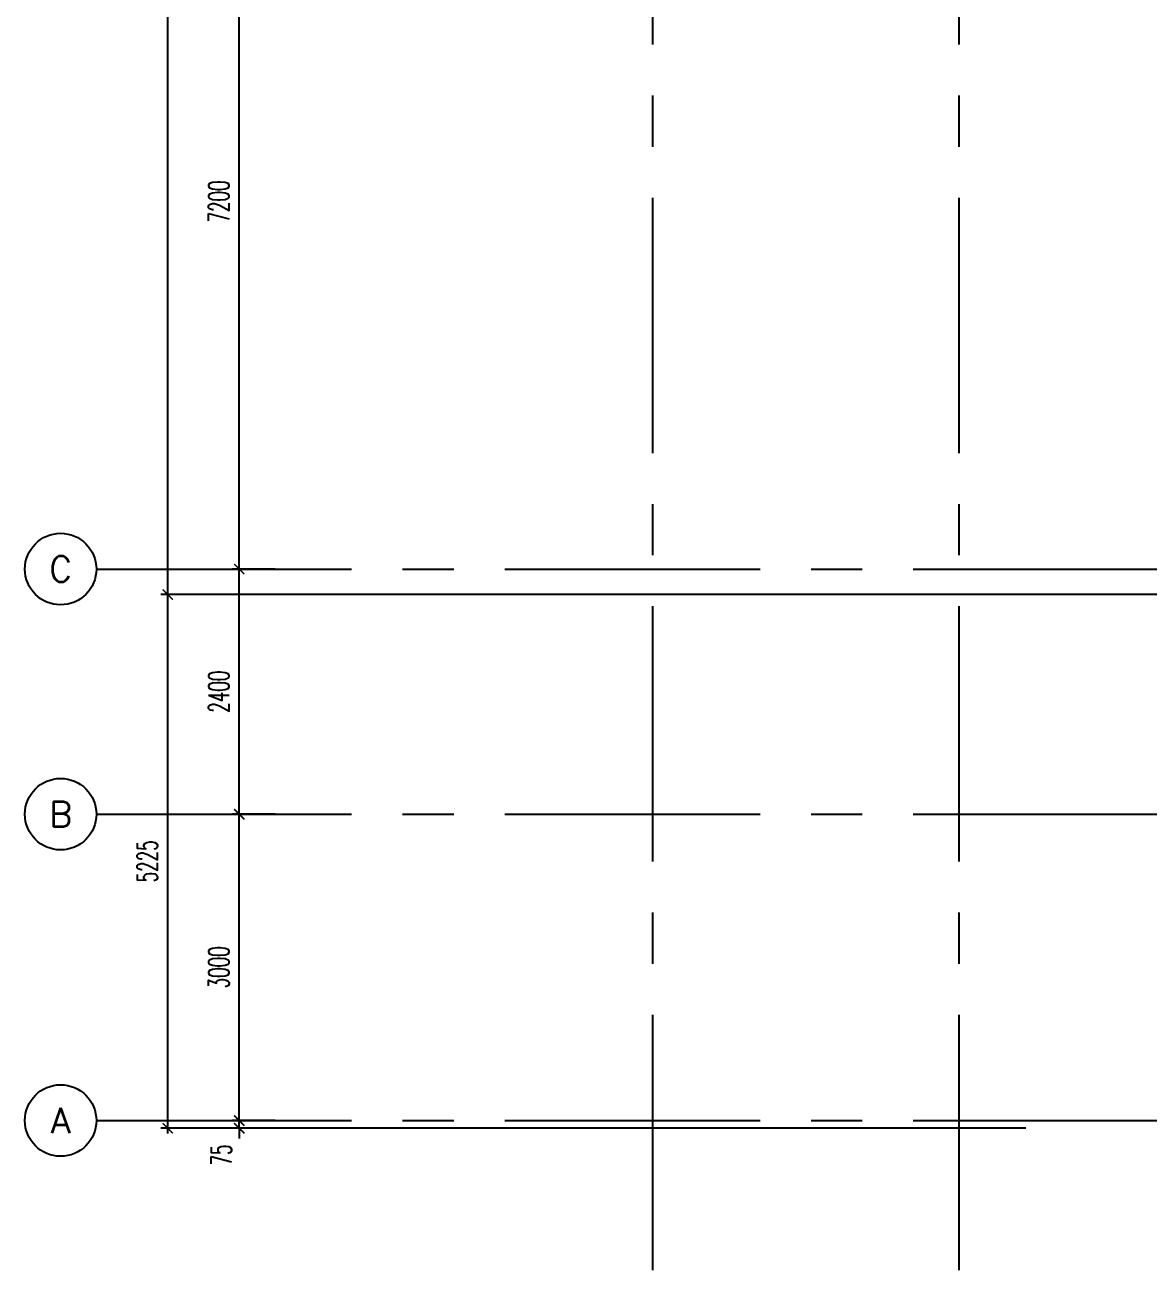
# Model space of a CAD drawing. Extents: x 417819.9 to 417911.9, y 43448 to 43539.2.
# Drawn here: x 417819.91 to 417830.92, y 43460.01 to 43472.2 of the extents above; entities that cross this region are included whole.
import ezdxf
from ezdxf.enums import TextEntityAlignment as Align

# ---------------------------------------------------------------- set-up
doc = ezdxf.new("R2010")
doc.units = 0
doc.header["$MEASUREMENT"] = 0
doc.header["$PDMODE"] = 3
doc.header["$PDSIZE"] = 0.1
doc.linetypes.add('CENTERX2', pattern=[4, 2.5, -0.5, 0.5, -0.5])
doc.layers.get('0').update_dxf_attribs({"linetype": 'CONTINUOUS'})
doc.layers.get('DEFPOINTS').update_dxf_attribs({"linetype": 'CONTINUOUS'})
for name, color, linetype in [('AX', 6, 'CONTINUOUS'), ('AX-CR', 2, 'CONTINUOUS'), ('AX-DIM', 4, 'CONTINUOUS'), ('AX-TXT', 4, 'CONTINUOUS'), ('AXES', 11, 'CENTERX2')]:
    doc.layers.add(name, color=color, linetype=linetype)
doc.styles.add('ROMANS', font='ROMANS.shx', dxfattribs={"width": 0.6})
doc.dimstyles.new('STANDARD in', dxfattribs={"dimtxt": 0.2, "dimasz": 0.1, "dimexe": 0.07, "dimexo": 0.05, "dimgap": 0.1, "dimtad": 1, "dimdec": 0, "dimlfac": 1000, "dimzin": 0, "dimdsep": 46, "dimtxsty": 'ROMANS', "dimblk": 'ARCHTICK', "dimcen": 0.05, "dimdle": 0.05, "dimclrd": 4, "dimclre": 4, "dimclrt": 2, "dimadec": 0, "dimazin": 0, "dimtfac": 1, "dimtdec": 0, "dimtmove": 2, "dimatfit": 3, "dimfxl": 0, "dimtolj": 1, "dimtzin": 0, "dimarcsym": 0})

# ---------------------------------------------------------------- blocks, each defined once
blk = doc.blocks.new('_ARCHTICK')
at = {"color": 0, "linetype": 'ByBlock', "const_width": 0.15}
blk.add_lwpolyline([(-0.5, -0.5), (0.5, 0.5)], dxfattribs=at)
blk = doc.blocks.new('*D138')
at = {"layer": 'AX-DIM', "color": 4, "lineweight": -2}
for p, q in [((417831.157, 43525.944), (417821.235, 43525.944)), ((417821.305, 43466.574), (417821.305, 43525.994)), ((417831.157, 43466.624), (417821.235, 43466.624))]:
    blk.add_line(p, q, dxfattribs=at)
at = {"layer": 'DEFPOINTS', "color": 0}
for p in [(417821.305, 43525.944), (417831.207, 43525.944), (417831.207, 43466.624)]:
    blk.add_point(p, dxfattribs=at)
at = {"layer": 'AX-DIM', "color": 4, "lineweight": -2, "xscale": 0.1, "yscale": 0.1, "zscale": 0.1}
for p, rotation in [((417821.305, 43525.944), 90), ((417821.305, 43466.624), 270)]:
    blk.add_blockref('_ARCHTICK', p, dxfattribs=dict(at, rotation=rotation))
at = {"layer": 'AX-DIM', "color": 2, "insert": (417821.105, 43496.284), "char_height": 0.2, "attachment_point": 5, "rotation": 90, "style": 'ROMANS'}
blk.add_mtext('\\A1;59320', dxfattribs=at)
blk = doc.blocks.new('*D139')
at = {"layer": 'AX-DIM', "color": 4, "lineweight": -2}
for p, q in [((417831.157, 43466.624), (417821.235, 43466.624)), ((417821.305, 43461.349), (417821.305, 43466.674)), ((417829.71, 43461.399), (417821.235, 43461.399))]:
    blk.add_line(p, q, dxfattribs=at)
at = {"layer": 'DEFPOINTS', "color": 0}
for p in [(417821.305, 43466.624), (417831.207, 43466.624), (417829.76, 43461.399)]:
    blk.add_point(p, dxfattribs=at)
at = {"layer": 'AX-DIM', "color": 4, "lineweight": -2, "xscale": 0.1, "yscale": 0.1, "zscale": 0.1}
for p, rotation in [((417821.305, 43466.624), 90), ((417821.305, 43461.399), 270)]:
    blk.add_blockref('_ARCHTICK', p, dxfattribs=dict(at, rotation=rotation))
at = {"layer": 'AX-DIM', "color": 2, "insert": (417821.105, 43464.012), "char_height": 0.2, "attachment_point": 5, "rotation": 90, "style": 'ROMANS'}
blk.add_mtext('\\A1;5225', dxfattribs=at)
blk = doc.blocks.new('*D140')
at = {"layer": 'AX-DIM', "color": 4, "lineweight": -2}
for p, q in [((417822.005, 43466.824), (417822.005, 43474.124)), ((417822.355, 43474.074), (417821.935, 43474.074)), ((417822.355, 43466.874), (417821.935, 43466.874))]:
    blk.add_line(p, q, dxfattribs=at)
at = {"layer": 'DEFPOINTS', "color": 0}
for p in [(417822.005, 43474.074), (417822.405, 43474.074), (417822.405, 43466.874)]:
    blk.add_point(p, dxfattribs=at)
at = {"layer": 'AX-DIM', "color": 4, "lineweight": -2, "xscale": 0.1, "yscale": 0.1, "zscale": 0.1}
for p, rotation in [((417822.005, 43474.074), 90), ((417822.005, 43466.874), 270)]:
    blk.add_blockref('_ARCHTICK', p, dxfattribs=dict(at, rotation=rotation))
at = {"layer": 'AX-DIM', "color": 2, "insert": (417821.805, 43470.474), "char_height": 0.2, "attachment_point": 5, "rotation": 90, "style": 'ROMANS'}
blk.add_mtext('\\A1;7200', dxfattribs=at)
blk = doc.blocks.new('*D141')
at = {"layer": 'AX-DIM', "color": 4, "lineweight": -2}
for p, q in [((417822.005, 43461.424), (417822.005, 43464.524)), ((417822.355, 43464.474), (417821.935, 43464.474)), ((417822.355, 43461.474), (417821.935, 43461.474))]:
    blk.add_line(p, q, dxfattribs=at)
at = {"layer": 'DEFPOINTS', "color": 0}
for p in [(417822.005, 43464.474), (417822.405, 43464.474), (417822.405, 43461.474)]:
    blk.add_point(p, dxfattribs=at)
at = {"layer": 'AX-DIM', "color": 4, "lineweight": -2, "xscale": 0.1, "yscale": 0.1, "zscale": 0.1}
for p, rotation in [((417822.005, 43464.474), 90), ((417822.005, 43461.474), 270)]:
    blk.add_blockref('_ARCHTICK', p, dxfattribs=dict(at, rotation=rotation))
at = {"layer": 'AX-DIM', "color": 2, "insert": (417821.805, 43462.974), "char_height": 0.2, "attachment_point": 5, "rotation": 90, "style": 'ROMANS'}
blk.add_mtext('\\A1;3000', dxfattribs=at)
blk = doc.blocks.new('*D142')
at = {"layer": 'AX-DIM', "color": 4, "lineweight": -2}
for p, q in [((417822.005, 43461.474), (417822.005, 43461.574)), ((417822.355, 43461.474), (417821.935, 43461.474)), ((417822.005, 43461.399), (417822.005, 43461.474)), ((417822.355, 43461.399), (417821.935, 43461.399)), ((417822.005, 43461.399), (417822.005, 43461.299))]:
    blk.add_line(p, q, dxfattribs=at)
at = {"layer": 'DEFPOINTS', "color": 0}
for p in [(417822.005, 43461.474), (417822.405, 43461.474), (417822.405, 43461.399)]:
    blk.add_point(p, dxfattribs=at)
at = {"layer": 'AX-DIM', "color": 4, "lineweight": -2, "xscale": 0.1, "yscale": 0.1, "zscale": 0.1}
for p, rotation in [((417822.005, 43461.474), 270), ((417822.005, 43461.399), 90)]:
    blk.add_blockref('_ARCHTICK', p, dxfattribs=dict(at, rotation=rotation))
at = {"layer": 'AX-DIM', "color": 2, "insert": (417821.83, 43461.137), "char_height": 0.2, "attachment_point": 5, "rotation": 90, "style": 'ROMANS'}
blk.add_mtext('\\A1;75', dxfattribs=at)
blk = doc.blocks.new('AXL')
at = {"layer": 'AX-CR'}
blk.add_circle((-350, 0), 350, dxfattribs=at)
at = {"layer": 'AX-TXT', "style": 'ROMANS'}
blk.add_attdef('AX', text='', height=250, dxfattribs=at).set_placement((-350, 0), align=Align.MIDDLE)
blk = doc.blocks.new('*D143')
at = {"layer": 'AX-DIM', "color": 4, "lineweight": -2}
for p, q in [((417822.005, 43464.424), (417822.005, 43466.924)), ((417822.355, 43466.874), (417821.935, 43466.874)), ((417822.355, 43464.474), (417821.935, 43464.474))]:
    blk.add_line(p, q, dxfattribs=at)
at = {"layer": 'DEFPOINTS', "color": 0}
for p in [(417822.005, 43466.874), (417822.405, 43466.874), (417822.405, 43464.474)]:
    blk.add_point(p, dxfattribs=at)
at = {"layer": 'AX-DIM', "color": 4, "lineweight": -2, "xscale": 0.1, "yscale": 0.1, "zscale": 0.1}
for p, rotation in [((417822.005, 43466.874), 90), ((417822.005, 43464.474), 270)]:
    blk.add_blockref('_ARCHTICK', p, dxfattribs=dict(at, rotation=rotation))
at = {"layer": 'AX-DIM', "color": 2, "insert": (417821.805, 43465.674), "char_height": 0.2, "attachment_point": 5, "rotation": 90, "style": 'ROMANS'}
blk.add_mtext('\\A1;2400', dxfattribs=at)

msp = doc.modelspace()

# ---------------------------------------------------------------- linework, layer by layer
at = {"layer": 'AXES'}
for p, q in [((417826.0566, 43460.01), (417826.0566, 43538.4875)), ((417829.0566, 43460.01), (417829.0566, 43538.4875)), ((417820.6052, 43466.8743), (417890.8966, 43466.8743)), ((417820.6052, 43464.4743), (417889.6966, 43464.4743)), ((417820.6052, 43464.4743), (417898.0966, 43464.4743)), ((417820.6052, 43461.4743), (417887.8966, 43461.4743)), ((417820.6052, 43461.4743), (417887.8966, 43461.4743))]:
    msp.add_line(p, q, dxfattribs=at)

# ---------------------------------------------------------------- block references
at = {"layer": 'AX', "xscale": 0.001000000047497451, "yscale": 0.0009999999892897904, "zscale": 0.001}
for p, values in [((417820.6052, 43466.8743), {'AX': 'C'}), ((417820.6052, 43464.4743), {'AX': 'B'}), ((417820.6052, 43461.4743), {'AX': 'A'})]:
    msp.add_blockref('AXL', p, dxfattribs=at).add_auto_attribs(values)

# ---------------------------------------------------------------- dimensions: what is measured, and where the dimension line sits
at = {"layer": 'AX-DIM'}
for base, p1, p2, picture, middle in [((417821.3052, 43525.9443), (417831.2066, 43466.6243), (417831.2066, 43525.9443), '*D138', (417821.1052, 43496.2843)), ((417821.3052, 43466.6243), (417829.7605, 43461.3993), (417831.2066, 43466.6243), '*D139', (417821.1052, 43464.0118)), ((417822.0052, 43464.4743), (417822.4052, 43461.4743), (417822.4052, 43464.4743), '*D141', (417821.8052, 43462.9743))]:
    dim = msp.add_linear_dim(base=base, p1=p1, p2=p2, angle=90, dimstyle='STANDARD in', dxfattribs=at)
    dim.commit()
    dim.dimension.update_dxf_attribs({"geometry": picture, "text_midpoint": middle})
at = {"layer": 'AX-DIM', "color": 6}
for base, p1, p2, picture, middle in [((417822.0052, 43474.0743), (417822.4052, 43466.8743), (417822.4052, 43474.0743), '*D140', (417821.8052, 43470.4743)), ((417822.0052, 43466.8743), (417822.4052, 43464.4743), (417822.4052, 43466.8743), '*D143', (417821.8052, 43465.6743))]:
    dim = msp.add_linear_dim(base=base, p1=p1, p2=p2, angle=90, dimstyle='STANDARD in', dxfattribs=at)
    dim.commit()
    dim.dimension.update_dxf_attribs({"geometry": picture, "text_midpoint": middle})
at = {"layer": 'AX-DIM'}
dim = msp.add_linear_dim(base=(417822.0052, 43461.4743), p1=(417822.4052, 43461.3993), p2=(417822.4052, 43461.4743), angle=90, dimstyle='STANDARD in', dxfattribs=at)
dim.commit()
dim.dimension.update_dxf_attribs({"geometry": '*D142', "text_midpoint": (417821.8302, 43461.1365), "dimtype": 128})

doc.saveas('drawing.dxf')
